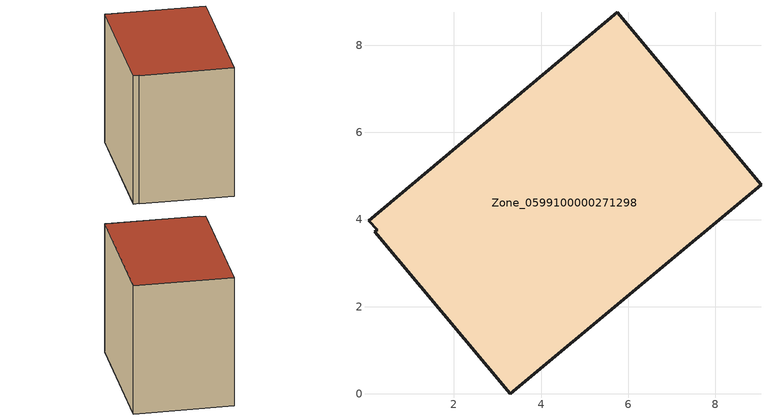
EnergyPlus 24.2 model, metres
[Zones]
Zone_0599100000271298
 floor ground (C_G): 0.04,3.97 5.75,8.76 9.05,4.8 3.29,0 0.19,3.72 0.23,3.76 z0
 wall outside (C_F): 9.05,4.8 5.75,8.76 0.04,3.97 0.23,3.76 0.19,3.72 3.29,0 9.05,4.8 z0:7.1
 roof outside (C_R): 5.75,8.76 0.04,3.97 0.23,3.76 0.19,3.72 3.29,0 9.05,4.8 z7.1
[BUILDING]
Pand.0599100000271298: North Axis=0; Terrain=City; Loads Convergence Tolerance Value=0.04; Temperature Convergence Tolerance Value=0.4; Solar Distribution=FullExterior; Maximum Number of Warmup Days=25; Minimum Number of Warmup Days=1
[Site:Location]
Rotterdam.The.Hague.AP_ZH_NLD Design_Conditions: Latitude=51.96; Longitude=4.45; Time Zone=1; Elevation=-4.5
[SITE:GROUNDTEMPERATURE:BUILDINGSURFACE]
18, 18, 18, 18, 18, 18, 18, 18, 18, 18, 18, 18
[MATERIAL] Thermal Absorptance=0.9; Solar Absorptance=0.7; Visible Absorptance=0.7
Name | Roughness | Thickness | Conductivity | Density | Specific Heat
G.TC.1946 | MediumSmooth | 0.15 | 1 | 540 | 1210
F.TC.1946 | Rough | 0.3 | 0.857143 | 1920 | 840
R.TC.1946 | MediumRough | 0.2 | 0.909091 | 1500 | 1000
[CONSTRUCTION]
C_G: G.TC.1946
C_F: F.TC.1946
C_R: R.TC.1946
[ZONE]
Zone_0599100000271298: Type=1; Multiplier=1; Ceiling Height=Autocalculate; Volume=Autocalculate; Floor Area=autocalculate; Part of Total Floor Area=Yes
[ZONEINFILTRATION:DESIGNFLOWRATE]
Infil_Zone_0599100000271298: Zone or ZoneList or Space or SpaceList=Zone_0599100000271298; Schedule=AlwaysOn; Design Flow Rate Calculation Method=Flow/Area; Flow Rate per Floor Area=0.003; Constant Term Coefficient=1; Temperature Term Coefficient=0; Velocity Term Coefficient=0; Velocity Squared Term Coefficient=0
[HVACTEMPLATE:ZONE:IDEALLOADSAIRSYSTEM]
Zone_0599100000271298: Maximum Heating Supply Air Temperature=50; Minimum Cooling Supply Air Temperature=13; Maximum Heating Supply Air Humidity Ratio=0.0156; Minimum Cooling Supply Air Humidity Ratio=0.0077; Heating Limit=NoLimit; Cooling Limit=NoLimit; Dehumidification Control Type=ConstantSensibleHeatRatio; Cooling Sensible Heat Ratio=0.7; Dehumidification Setpoint=60; Humidification Control Type=None; Humidification Setpoint=30; Outdoor Air Method=None; Outdoor Air Flow Rate per Person=0.00944; Outdoor Air Flow Rate per Zone Floor Area=0; Outdoor Air Flow Rate per Zone=0; Demand Controlled Ventilation Type=None; Outdoor Air Economizer Type=NoEconomizer; Heat Recovery Type=None; Sensible Heat Recovery Effectiveness=0.7; Latent Heat Recovery Effectiveness=0.65
[ZONECONTROL:THERMOSTAT]
ThermostatControl_Zone_0599100000271298: Zone or ZoneList=Zone_0599100000271298; Control Type Schedule=DualSetpointControlType; Control 1=Thermostat_Zone_0599100000271298; Temperature Difference Between Cutout And Setpoint=0
[THERMOSTATSETPOINT:DUALSETPOINT]
Thermostat_Zone_0599100000271298: Heating Setpoint Temperature Schedule=HeatingSetpoint_Zone_0599100000271298; Cooling Setpoint Temperature Schedule=CoolingSetpoint_Zone_0599100000271298
[SCHEDULE:COMPACT]
HeatingSetpoint_Zone_0599100000271298: Through: 12/31, For: AllDays, Until: 24:00, 21
CoolingSetpoint_Zone_0599100000271298: Through: 12/31, For: AllDays, Until: 24:00, 24
DualSetpointControlType: Through: 12/31, For: AllDays, Until: 24:00, 4
AlwaysOn: Through: 12/31, For: AllDays, Until: 24:00, 1
